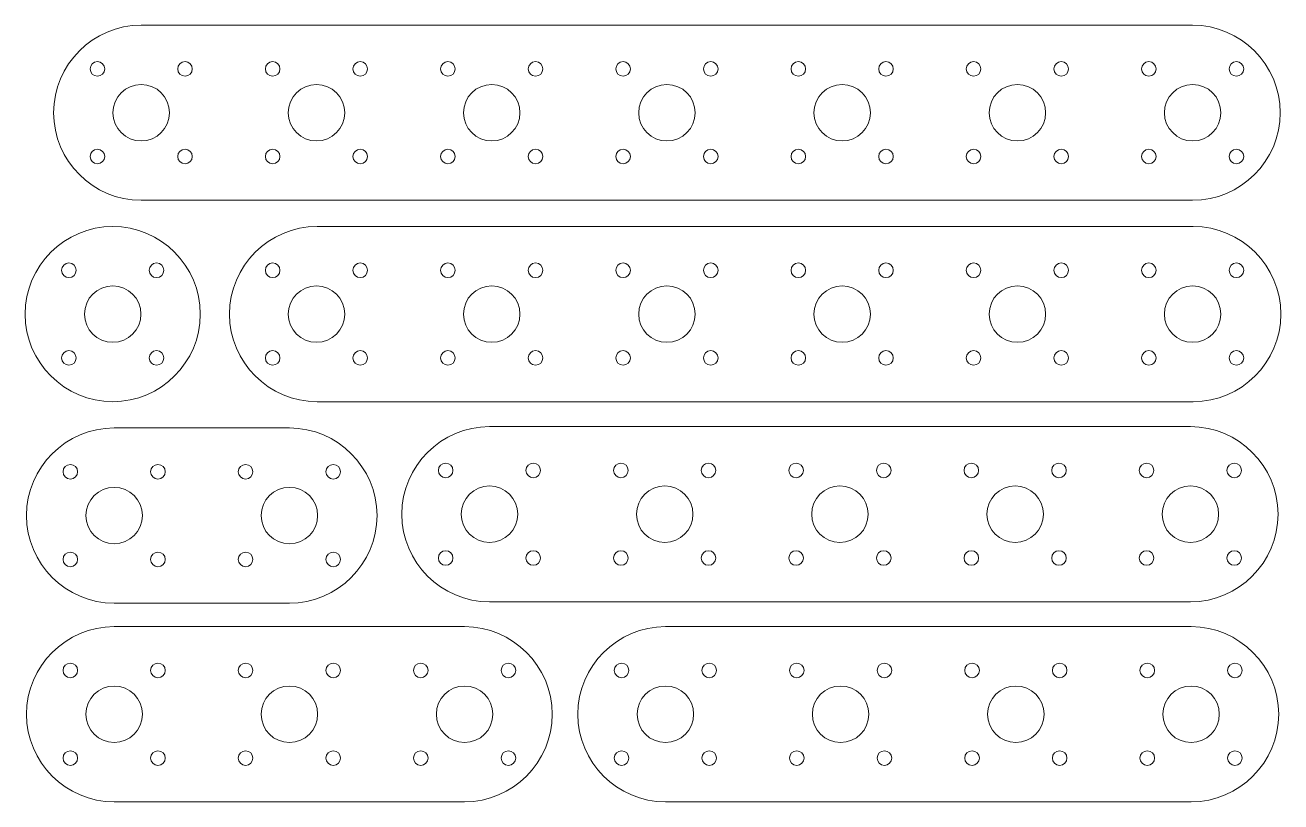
# Model space of a CAD drawing. Header units: millimetres. Extents: x 84 to 213, y -134 to -55.
import ezdxf

# ---------------------------------------------------------------- set-up
doc = ezdxf.new("R2010")
doc.units = ezdxf.units.MM
doc.header["$MEASUREMENT"] = 0
doc.layers.add('Layer 1', color=7, linetype='Continuous', lineweight=0)

msp = doc.modelspace()

# ---------------------------------------------------------------- linework, layer by layer
at = {"layer": 'Layer 1', "color": 1, "lineweight": 9}
for centre, radius in [((91.43, -59.14), 0.75), ((100.43, -59.14), 0.75), ((109.43, -59.14), 0.75), ((118.43, -59.14), 0.75), ((127.43, -59.14), 0.75), ((136.43, -59.14), 0.75), ((145.43, -59.14), 0.75), ((154.43, -59.14), 0.75), ((163.43, -59.14), 0.75), ((172.43, -59.14), 0.75), ((181.43, -59.14), 0.75), ((190.43, -59.14), 0.75), ((199.43, -59.14), 0.75), ((208.43, -59.14), 0.75), ((95.93, -63.64), 2.9), ((113.93, -63.64), 2.9), ((131.93, -63.64), 2.9), ((149.93, -63.64), 2.9), ((167.93, -63.64), 2.9), ((185.93, -63.64), 2.9), ((203.93, -63.64), 2.9), ((91.43, -68.14), 0.75), ((100.43, -68.14), 0.75), ((109.43, -68.14), 0.75), ((118.43, -68.14), 0.75), ((127.43, -68.14), 0.75), ((136.43, -68.14), 0.75), ((145.43, -68.14), 0.75), ((154.43, -68.14), 0.75), ((163.43, -68.14), 0.75), ((172.43, -68.14), 0.75), ((181.43, -68.14), 0.75), ((190.43, -68.14), 0.75), ((199.43, -68.14), 0.75), ((208.43, -68.14), 0.75), ((88.5, -79.83), 0.75), ((97.5, -79.83), 0.75), ((109.43, -79.83), 0.75), ((118.43, -79.83), 0.75), ((127.43, -79.83), 0.75), ((136.43, -79.83), 0.75), ((145.43, -79.83), 0.75), ((154.43, -79.83), 0.75), ((163.43, -79.83), 0.75), ((172.43, -79.83), 0.75), ((181.43, -79.83), 0.75), ((190.43, -79.83), 0.75), ((199.43, -79.83), 0.75), ((208.43, -79.83), 0.75), ((93, -84.33), 2.9), ((113.93, -84.33), 2.9), ((131.93, -84.33), 2.9), ((149.93, -84.33), 2.9), ((167.93, -84.33), 2.9), ((185.93, -84.33), 2.9), ((203.93, -84.33), 2.9), ((88.5, -88.83), 0.75), ((97.5, -88.83), 0.75), ((109.43, -88.83), 0.75), ((118.43, -88.83), 0.75), ((127.43, -88.83), 0.75), ((136.43, -88.83), 0.75), ((145.43, -88.83), 0.75), ((154.43, -88.83), 0.75), ((163.43, -88.83), 0.75), ((172.43, -88.83), 0.75), ((181.43, -88.83), 0.75), ((190.43, -88.83), 0.75), ((199.43, -88.83), 0.75), ((208.43, -88.83), 0.75), ((88.65, -100.53), 0.75), ((97.65, -100.53), 0.75), ((106.65, -100.53), 0.75), ((115.65, -100.53), 0.75), ((127.2, -100.39), 0.75), ((136.2, -100.39), 0.75), ((145.2, -100.39), 0.75), ((154.2, -100.39), 0.75), ((163.2, -100.39), 0.75), ((172.2, -100.39), 0.75), ((181.2, -100.39), 0.75), ((190.2, -100.39), 0.75), ((199.2, -100.39), 0.75), ((208.2, -100.39), 0.75), ((93.15, -105.03), 2.9), ((111.15, -105.03), 2.9), ((131.7, -104.89), 2.9), ((149.7, -104.89), 2.9), ((167.7, -104.89), 2.9), ((185.7, -104.89), 2.9), ((203.7, -104.89), 2.9), ((88.65, -109.53), 0.75), ((97.65, -109.53), 0.75), ((106.65, -109.53), 0.75), ((115.65, -109.53), 0.75), ((127.2, -109.39), 0.75), ((136.2, -109.39), 0.75), ((145.2, -109.39), 0.75), ((154.2, -109.39), 0.75), ((163.2, -109.39), 0.75), ((172.2, -109.39), 0.75), ((181.2, -109.39), 0.75), ((190.2, -109.39), 0.75), ((199.2, -109.39), 0.75), ((208.2, -109.39), 0.75), ((88.65, -120.94), 0.75), ((97.65, -120.94), 0.75), ((106.65, -120.94), 0.75), ((115.65, -120.94), 0.75), ((124.65, -120.94), 0.75), ((133.65, -120.94), 0.75), ((145.27, -120.94), 0.75), ((154.27, -120.94), 0.75), ((163.27, -120.94), 0.75), ((172.27, -120.94), 0.75), ((181.27, -120.94), 0.75), ((190.27, -120.94), 0.75), ((199.27, -120.94), 0.75), ((208.27, -120.94), 0.75), ((93.15, -125.44), 2.9), ((111.15, -125.44), 2.9), ((129.15, -125.44), 2.9), ((149.77, -125.44), 2.9), ((167.77, -125.44), 2.9), ((185.77, -125.44), 2.9), ((203.77, -125.44), 2.9), ((88.65, -129.94), 0.75), ((97.65, -129.94), 0.75), ((106.65, -129.94), 0.75), ((115.65, -129.94), 0.75), ((124.65, -129.94), 0.75), ((133.65, -129.94), 0.75), ((145.27, -129.94), 0.75), ((154.27, -129.94), 0.75), ((163.27, -129.94), 0.75), ((172.27, -129.94), 0.75), ((181.27, -129.94), 0.75), ((190.27, -129.94), 0.75), ((199.27, -129.94), 0.75), ((208.27, -129.94), 0.75)]:
    msp.add_circle(centre, radius, dxfattribs=at)
at = {"layer": 'Layer 1', "color": 7, "lineweight": 9}
for points in [[(203.93, -72.64), (203.93, -72.64), (95.93, -72.64), (95.93, -72.64), (90.98, -72.64), (86.93, -68.59), (86.93, -63.64), (86.93, -63.64), (86.93, -63.64), (86.93, -63.64), (86.93, -58.69), (90.98, -54.64), (95.93, -54.64), (95.93, -54.64), (203.93, -54.64), (203.93, -54.64), (208.88, -54.64), (212.93, -58.69), (212.93, -63.64), (212.93, -63.64), (212.93, -63.64), (212.93, -63.64), (212.93, -68.59), (208.88, -72.64), (203.93, -72.64)], [(84, -84.33), (84, -84.33), (84, -84.33), (84, -84.33), (84, -79.38), (88.05, -75.33), (93, -75.33), (93, -75.33), (93, -75.33), (93, -75.33), (97.95, -75.33), (102, -79.38), (102, -84.33), (102, -84.33), (102, -84.33), (102, -84.33), (102, -89.28), (97.95, -93.33), (93, -93.33), (93, -93.33), (93, -93.33), (93, -93.33), (88.05, -93.33), (84, -89.28), (84, -84.33)], [(203.99, -93.33), (203.99, -93.33), (113.99, -93.33), (113.99, -93.33), (109.04, -93.33), (104.99, -89.28), (104.99, -84.33), (104.99, -84.33), (104.99, -84.33), (104.99, -84.33), (104.99, -79.38), (109.04, -75.33), (113.99, -75.33), (113.99, -75.33), (203.99, -75.33), (203.99, -75.33), (208.94, -75.33), (212.99, -79.38), (212.99, -84.33), (212.99, -84.33), (212.99, -84.33), (212.99, -84.33), (212.99, -89.28), (208.94, -93.33), (203.99, -93.33)], [(111.15, -114.03), (111.15, -114.03), (93.15, -114.03), (93.15, -114.03), (88.2, -114.03), (84.15, -109.98), (84.15, -105.03), (84.15, -105.03), (84.15, -105.03), (84.15, -105.03), (84.15, -100.08), (88.2, -96.03), (93.15, -96.03), (93.15, -96.03), (111.15, -96.03), (111.15, -96.03), (116.1, -96.03), (120.15, -100.08), (120.15, -105.03), (120.15, -105.03), (120.15, -105.03), (120.15, -105.03), (120.15, -109.98), (116.1, -114.03), (111.15, -114.03)], [(203.7, -113.89), (203.7, -113.89), (131.7, -113.89), (131.7, -113.89), (126.75, -113.89), (122.7, -109.84), (122.7, -104.89), (122.7, -104.89), (122.7, -104.89), (122.7, -104.89), (122.7, -99.94), (126.75, -95.89), (131.7, -95.89), (131.7, -95.89), (203.7, -95.89), (203.7, -95.89), (208.65, -95.89), (212.7, -99.94), (212.7, -104.89), (212.7, -104.89), (212.7, -104.89), (212.7, -104.89), (212.7, -109.84), (208.65, -113.89), (203.7, -113.89)], [(129.15, -134.44), (129.15, -134.44), (93.15, -134.44), (93.15, -134.44), (88.2, -134.44), (84.15, -130.39), (84.15, -125.44), (84.15, -125.44), (84.15, -125.44), (84.15, -125.44), (84.15, -120.49), (88.2, -116.44), (93.15, -116.44), (93.15, -116.44), (129.15, -116.44), (129.15, -116.44), (134.1, -116.44), (138.15, -120.49), (138.15, -125.44), (138.15, -125.44), (138.15, -125.44), (138.15, -125.44), (138.15, -130.39), (134.1, -134.44), (129.15, -134.44)], [(203.77, -134.44), (203.77, -134.44), (149.77, -134.44), (149.77, -134.44), (144.82, -134.44), (140.77, -130.39), (140.77, -125.44), (140.77, -125.44), (140.77, -125.44), (140.77, -125.44), (140.77, -120.49), (144.82, -116.44), (149.77, -116.44), (149.77, -116.44), (203.77, -116.44), (203.77, -116.44), (208.72, -116.44), (212.77, -120.49), (212.77, -125.44), (212.77, -125.44), (212.77, -125.44), (212.77, -125.44), (212.77, -130.39), (208.72, -134.44), (203.77, -134.44)]]:
    msp.add_open_spline(points, degree=3, knots=[0, 0, 0, 0, 1, 1, 1, 2, 2, 2, 3, 3, 3, 4, 4, 4, 5, 5, 5, 6, 6, 6, 7, 7, 7, 8, 8, 8, 8], dxfattribs=at)

doc.saveas('drawing.dxf')
